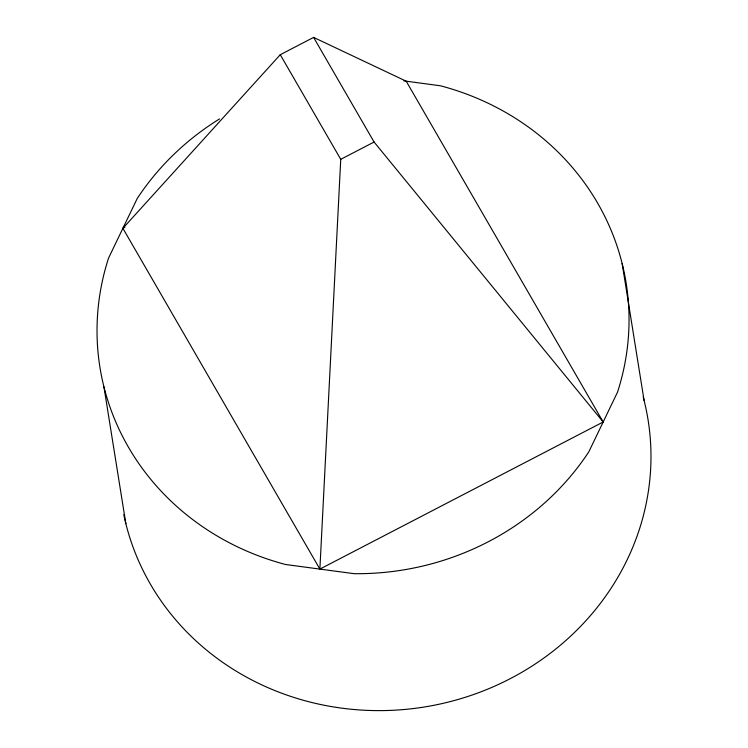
<?xml version="1.0" encoding="UTF-8"?>
<svg xmlns="http://www.w3.org/2000/svg" width="748" height="748" viewBox="0 0 748 748"><rect width="100%" height="100%" fill="white"/><g stroke="black" fill="none" stroke-linecap="round" stroke-linejoin="round"><path stroke-width="1.12" d="M319.882 569.097L340.742 159.333L280.266 54.707L313.608 37.4L406.192 81.195L603.178 421.984L319.882 569.097L122.887 228.308L280.266 54.707M122.887 228.308L124.953 227.233M340.742 159.333L374.084 142.027L603.178 421.984M403.911 80.887L440.441 85.786A266.456 248.084 -9.1 0 1 617.53 392.148L588.826 451.82A266.456 248.084 -9.1 0 1 354.131 573.688L285.624 564.506A266.456 248.084 -9.1 0 1 108.535 258.144L137.239 198.472A266.456 248.084 -9.1 0 1 219.547 118.895M313.608 37.4L374.084 142.027M622.14 263.492L644.075 400.404M103.925 386.8L125.86 523.703M643.215 397.066A266.456 248.084 -9.1 0 1 442.161 703.55A266.456 248.084 -9.1 0 1 123.803 514.727"/></g></svg>
